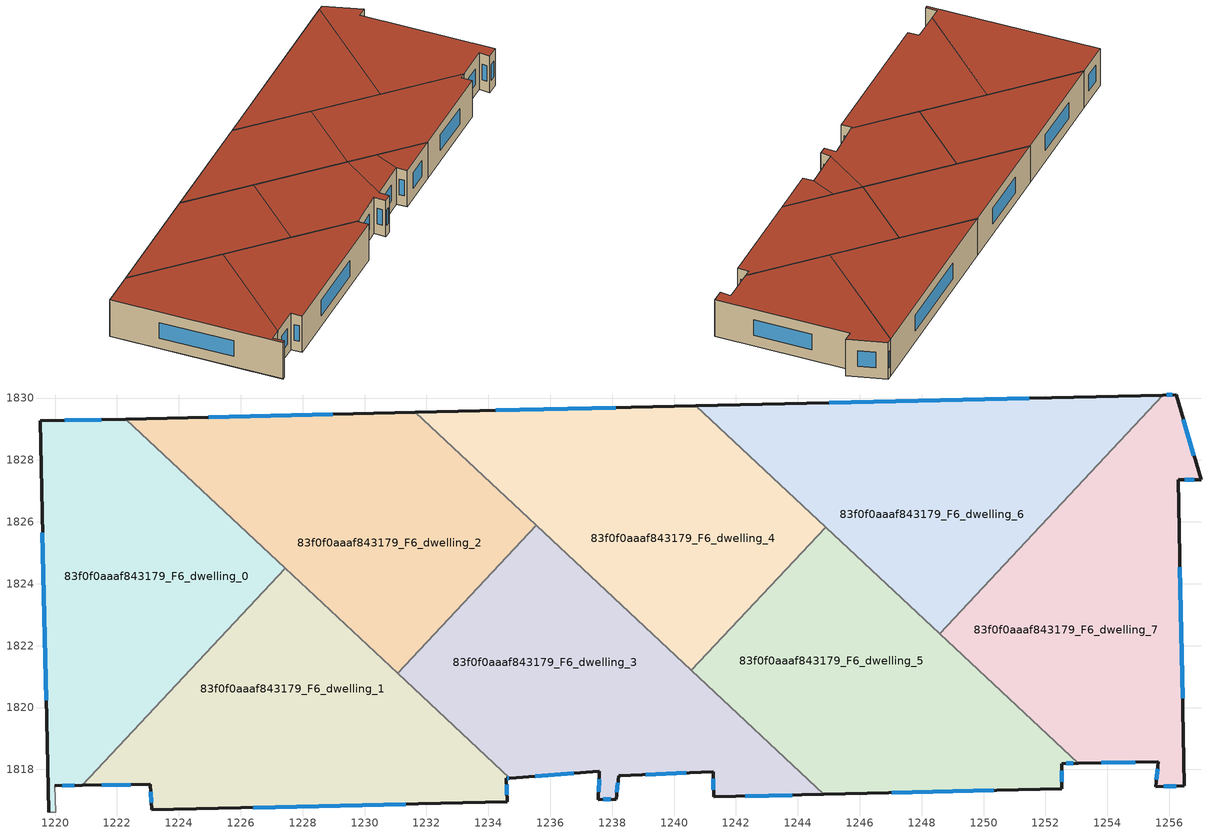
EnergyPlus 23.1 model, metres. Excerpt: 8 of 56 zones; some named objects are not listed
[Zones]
83f0f0aaaf843179_F6_dwelling_0
 floor to 83f0f0aaaf843179_F5_dwelling_0 (EU_floor_Construction): 1227.44,1824.51 1220.87,1817.49 1219.98,1817.48 1220.02,1816.62 1219.79,1816.62 1219.51,1829.26 1222.29,1829.32 z18
 wall outside (EU_wall_Construction): 1222.29,1829.32 1219.52,1829.26 1219.79,1816.62 / 1219.98,1817.48 1220.87,1817.49 z18:21
 wall adiabatic (EU_wall_Construction): 1219.79,1816.62 1220.03,1816.62 1219.98,1817.48 z18:21
 wall to 83f0f0aaaf843179_F6_dwelling_1 (EU_wall_Construction): 1220.87,1817.49 1227.44,1824.51 z18:21
 wall to 83f0f0aaaf843179_F6_dwelling_2 (EU_wall_Construction): 1227.44,1824.51 1222.29,1829.32 z18:21
 window (EU_Window_Construction): 1219.59,1825.65 1219.71,1820.23 / 1221.49,1829.3 1220.31,1829.28 / 1220.24,1817.48 1220.62,1817.49 z18.86:20.14
 roof outside (EU_roof_Construction): 1220.87,1817.49 1227.44,1824.51 1222.29,1829.32 1219.52,1829.26 1219.79,1816.62 1220.03,1816.62 1219.98,1817.48 z21
83f0f0aaaf843179_F6_dwelling_1
 floor to 83f0f0aaaf843179_F5_dwelling_1 (EU_floor_Construction): 1234.69,1817.72 1234.59,1817.72 1234.61,1816.96 1223.12,1816.69 1223.08,1817.52 1220.87,1817.49 1227.44,1824.51 z18
 wall outside (EU_wall_Construction): 1220.87,1817.49 1223.09,1817.52 1223.12,1816.69 1234.61,1816.96 1234.59,1817.72 1234.69,1817.72 z18:21
 wall to 83f0f0aaaf843179_F6_dwelling_3 (EU_wall_Construction): 1234.69,1817.72 1231.08,1821.1 z18:21
 wall to 83f0f0aaaf843179_F6_dwelling_2 (EU_wall_Construction): 1231.08,1821.1 1227.44,1824.51 z18:21
 window (EU_Window_Construction): 1221.51,1817.5 1222.45,1817.51 / 1234.62,1817.72 1234.66,1817.72 / 1234.6,1817.18 1234.59,1817.5 / 1226.41,1816.77 1231.33,1816.88 / 1223.1,1817.28 1223.11,1816.93 z18.86:20.14
 roof outside (EU_roof_Construction): 1234.61,1816.96 1234.59,1817.72 1234.69,1817.72 1227.44,1824.51 1220.87,1817.49 1223.09,1817.52 1223.12,1816.69 z21
83f0f0aaaf843179_F6_dwelling_2
 floor to 83f0f0aaaf843179_F5_dwelling_2 (EU_floor_Construction): 1235.55,1825.89 1231.08,1821.1 1222.29,1829.32 1231.64,1829.54 z18
 wall outside (EU_wall_Construction): 1231.64,1829.54 1222.29,1829.32 z18:21
 wall to 83f0f0aaaf843179_F6_dwelling_3 (EU_wall_Construction): 1231.08,1821.1 1235.55,1825.89 z18:21
 wall to 83f0f0aaaf843179_F6_dwelling_4 (EU_wall_Construction): 1235.55,1825.89 1231.64,1829.54 z18:21
 window (EU_Window_Construction): 1228.97,1829.48 1224.96,1829.38 z18.86:20.14
 roof outside (EU_roof_Construction): 1231.08,1821.1 1235.55,1825.89 1231.64,1829.54 1222.29,1829.32 z21
83f0f0aaaf843179_F6_dwelling_3
 floor to 83f0f0aaaf843179_F5_dwelling_3 (EU_floor_Construction): 1240.56,1821.2 1238.21,1817.79 1238.13,1817.04 1237.55,1817.03 1237.59,1817.94 1234.69,1817.72 1231.08,1821.1 1235.55,1825.89 z18; 1240.56,1821.2 1241.26,1817.92 1238.21,1817.79 z18; 1244.84,1817.2 1241.28,1817.12 1241.26,1817.92 1242.1,1819.76 z18; 1242.1,1819.76 1241.26,1817.92 1240.56,1821.2 z18
 wall outside (EU_wall_Construction): 1234.69,1817.72 1237.59,1817.94 1237.55,1817.03 1238.13,1817.04 1238.21,1817.79 1241.26,1817.92 1241.28,1817.12 1244.84,1817.2 z18:21
 wall to 83f0f0aaaf843179_F6_dwelling_5 (EU_wall_Construction): 1244.84,1817.2 1240.56,1821.2 z18:21
 wall to 83f0f0aaaf843179_F6_dwelling_4 (EU_wall_Construction): 1240.56,1821.2 1235.55,1825.89 z18:21
 window (EU_Window_Construction): 1238.15,1817.26 1238.19,1817.58 / 1237.71,1817.03 1237.96,1817.04 / 1237.58,1817.68 1237.56,1817.29 / 1235.52,1817.79 1236.76,1817.88 / 1242.3,1817.14 1243.83,1817.17 / 1241.27,1817.69 1241.27,1817.35 / 1239.08,1817.83 1240.39,1817.89 z18.86:20.14
 roof outside (EU_roof_Construction): 1238.13,1817.04 1238.21,1817.79 1240.56,1821.2 1235.55,1825.89 1231.08,1821.1 1234.69,1817.72 1237.59,1817.94 1237.55,1817.03 z21; 1241.26,1817.92 1242.1,1819.76 1240.56,1821.2 1238.21,1817.79 z21; 1244.84,1817.2 1242.1,1819.76 1241.26,1817.92 1241.28,1817.12 z21
83f0f0aaaf843179_F6_dwelling_4
 floor to 83f0f0aaaf843179_F5_dwelling_4 (EU_floor_Construction): 1244.89,1825.83 1240.56,1821.2 1231.64,1829.54 1240.7,1829.75 z18
 wall outside (EU_wall_Construction): 1240.71,1829.75 1231.64,1829.54 z18:21
 wall to 83f0f0aaaf843179_F6_dwelling_5 (EU_wall_Construction): 1240.56,1821.2 1244.9,1825.83 z18:21
 wall to 83f0f0aaaf843179_F6_dwelling_6 (EU_wall_Construction): 1244.9,1825.83 1240.71,1829.75 z18:21
 window (EU_Window_Construction): 1238.12,1829.69 1234.23,1829.6 z18.86:20.14
 roof outside (EU_roof_Construction): 1240.56,1821.2 1244.89,1825.83 1240.7,1829.75 1231.64,1829.54 z21
83f0f0aaaf843179_F6_dwelling_5
 floor to 83f0f0aaaf843179_F5_dwelling_5 (EU_floor_Construction): 1248.58,1822.38 1252.53,1817.38 1244.84,1817.2 1240.56,1821.2 1244.89,1825.83 z18; 1253.06,1818.2 1252.52,1818.19 1252.53,1817.38 1248.58,1822.38 z18
 wall outside (EU_wall_Construction): 1244.84,1817.2 1252.53,1817.38 1252.52,1818.19 1253.06,1818.2 z18:21
 wall to 83f0f0aaaf843179_F6_dwelling_7 (EU_wall_Construction): 1253.06,1818.2 1248.58,1822.39 z18:21
 wall to 83f0f0aaaf843179_F6_dwelling_6 (EU_wall_Construction): 1248.58,1822.39 1244.89,1825.83 z18:21
 window (EU_Window_Construction): 1252.67,1818.19 1252.9,1818.2 / 1252.53,1817.61 1252.52,1817.96 / 1247.04,1817.25 1250.33,1817.33 z18.86:20.14
 roof outside (EU_roof_Construction): 1252.53,1817.38 1252.52,1818.19 1253.06,1818.2 1244.89,1825.83 1240.56,1821.2 1244.84,1817.2 z21
83f0f0aaaf843179_F6_dwelling_6
 floor to 83f0f0aaaf843179_F5_dwelling_6 (EU_floor_Construction): 1255.79,1830.1 1248.58,1822.39 1240.7,1829.75 z18
 wall outside (EU_wall_Construction): 1255.79,1830.1 1240.71,1829.75 z18:21
 wall to 83f0f0aaaf843179_F6_dwelling_7 (EU_wall_Construction): 1248.58,1822.39 1255.79,1830.1 z18:21
 window (EU_Window_Construction): 1251.48,1830 1245.02,1829.85 z18.86:20.14
 roof outside (EU_roof_Construction): 1248.58,1822.39 1255.79,1830.1 1240.7,1829.75 z21
83f0f0aaaf843179_F6_dwelling_7
 floor to 83f0f0aaaf843179_F5_dwelling_7 (EU_floor_Construction): 1256.23,1830.11 1257.03,1827.35 1256.29,1827.36 1256.49,1817.47 1255.56,1817.45 1255.65,1818.25 1253.06,1818.2 1248.58,1822.39 1255.79,1830.1 z18
 wall outside (EU_wall_Construction): 1253.06,1818.2 1255.65,1818.25 1255.56,1817.45 1256.49,1817.47 1256.29,1827.36 1257.03,1827.35 1256.23,1830.11 1255.79,1830.1 z18:21
 window (EU_Window_Construction): 1255.83,1817.45 1256.23,1817.46 / 1255.62,1818.02 1255.59,1817.67 / 1253.8,1818.21 1254.91,1818.23 / 1256.1,1830.11 1255.92,1830.1 / 1256.8,1828.14 1256.46,1829.32 / 1256.5,1827.36 1256.82,1827.36 / 1256.43,1820.29 1256.35,1824.53 z18.86:20.14
 roof outside (EU_roof_Construction): 1256.49,1817.47 1256.29,1827.36 1257.03,1827.35 1256.23,1830.11 1255.79,1830.1 1248.58,1822.39 1253.06,1818.2 1255.65,1818.25 1255.56,1817.45 z21
[Building]
EU S2 Campaign: North Axis=0; Terrain=City; Solar Distribution=FullExterior
[Site:Location]
Helsinki-Vantaa.AP: Latitude=60.317; Longitude=24.963; Time Zone=2; Elevation=54.6
[SizingPeriod:WeatherFileDays]
AnnualSizingPeriod: Begin Month=1; Begin Day of Month=1; End Month=12; End Day of Month=31; Day of Week for Start Day=Monday; Use Weather File Daylight Saving Period=No; Use Weather File Rain and Snow Indicators=No
[MATERIAL]
EU_InternalMass_Material: Roughness=MediumRough; Thickness=0.1; Conductivity=1; Density=1800; Specific Heat=900; Thermal Absorptance=0.9; Solar Absorptance=0.7; Visible Absorptance=0.7
[MATERIAL:NOMASS] Roughness=MediumRough; Thermal Absorptance=0.9; Solar Absorptance=0.7; Visible Absorptance=0.7
Name | Thermal Resistance
EU_wall_NoMass | 1.10183
EU_roof_NoMass; EU_floor_NoMass | 1.70606
[WINDOWMATERIAL:SIMPLEGLAZINGSYSTEM]
EU_Window_SimpleGlazing: UFactor=3.11035; Solar Heat Gain Coefficient=0.8; Visible Transmittance=0.8
[CONSTRUCTION]
EU_wall_Construction: EU_wall_NoMass
EU_roof_Construction: EU_roof_NoMass
EU_floor_Construction: EU_floor_NoMass
EU_Window_Construction: EU_Window_SimpleGlazing
EU_InternalMass_Construction: EU_InternalMass_Material
[ZONE] Type=1; Multiplier=1; Ceiling Height=autocalculate; Floor Area=autocalculate; Part of Total Floor Area=Yes
Name | Volume
83f0f0aaaf843179_F6_dwelling_0 | 170.732
83f0f0aaaf843179_F6_dwelling_1 | 170.725
83f0f0aaaf843179_F6_dwelling_2 | 170.739
83f0f0aaaf843179_F6_dwelling_3 | 170.73
83f0f0aaaf843179_F6_dwelling_4 | 170.722
83f0f0aaaf843179_F6_dwelling_5 | 170.729
83f0f0aaaf843179_F6_dwelling_6 | 170.741
83f0f0aaaf843179_F6_dwelling_7 | 170.744
[INTERNALMASS] Construction=EU_InternalMass_Construction
Name | Zone or ZoneList | Surface Area
83f0f0aaaf843179_F6_dwelling_0_EU_InternalMass | 83f0f0aaaf843179_F6_dwelling_0 | 56.9128
83f0f0aaaf843179_F6_dwelling_1_EU_InternalMass | 83f0f0aaaf843179_F6_dwelling_1 | 56.9133
83f0f0aaaf843179_F6_dwelling_2_EU_InternalMass | 83f0f0aaaf843179_F6_dwelling_2 | 56.9131
83f0f0aaaf843179_F6_dwelling_3_EU_InternalMass | 83f0f0aaaf843179_F6_dwelling_3 | 56.9115
83f0f0aaaf843179_F6_dwelling_4_EU_InternalMass | 83f0f0aaaf843179_F6_dwelling_4 | 56.9126
83f0f0aaaf843179_F6_dwelling_5_EU_InternalMass | 83f0f0aaaf843179_F6_dwelling_5 | 56.9105
83f0f0aaaf843179_F6_dwelling_6_EU_InternalMass | 83f0f0aaaf843179_F6_dwelling_6 | 56.9153
83f0f0aaaf843179_F6_dwelling_7_EU_InternalMass | 83f0f0aaaf843179_F6_dwelling_7 | 56.9147
[OTHEREQUIPMENT] Fuel Type=Electricity; Design Level Calculation Method=Watts/Area; Power per Zone Floor Area=1; Fraction Latent=0; Fraction Radiant=0; Fraction Lost=0; Carbon Dioxide Generation Rate=0; EndUse Subcategory=EU_Step8_InternalGains
Name | Zone or ZoneList or Space or SpaceList | Schedule
EU_Step8_InternalGain_83f0f0aaaf843179_F6_dwelling_0_f000 | 83f0f0aaaf843179_F6_dwelling_0 | EU_Step8_GainSchedule_83f0f0aaaf843179_F6_dwelling_0_f000
EU_Step8_InternalGain_83f0f0aaaf843179_F6_dwelling_1_f000 | 83f0f0aaaf843179_F6_dwelling_1 | EU_Step8_GainSchedule_83f0f0aaaf843179_F6_dwelling_1_f000
EU_Step8_InternalGain_83f0f0aaaf843179_F6_dwelling_2_f000 | 83f0f0aaaf843179_F6_dwelling_2 | EU_Step8_GainSchedule_83f0f0aaaf843179_F6_dwelling_2_f000
EU_Step8_InternalGain_83f0f0aaaf843179_F6_dwelling_3_f000 | 83f0f0aaaf843179_F6_dwelling_3 | EU_Step8_GainSchedule_83f0f0aaaf843179_F6_dwelling_3_f000
EU_Step8_InternalGain_83f0f0aaaf843179_F6_dwelling_4_f000 | 83f0f0aaaf843179_F6_dwelling_4 | EU_Step8_GainSchedule_83f0f0aaaf843179_F6_dwelling_4_f000
EU_Step8_InternalGain_83f0f0aaaf843179_F6_dwelling_5_f000 | 83f0f0aaaf843179_F6_dwelling_5 | EU_Step8_GainSchedule_83f0f0aaaf843179_F6_dwelling_5_f000
EU_Step8_InternalGain_83f0f0aaaf843179_F6_dwelling_6_f000 | 83f0f0aaaf843179_F6_dwelling_6 | EU_Step8_GainSchedule_83f0f0aaaf843179_F6_dwelling_6_f000
EU_Step8_InternalGain_83f0f0aaaf843179_F6_dwelling_7_f000 | 83f0f0aaaf843179_F6_dwelling_7 | EU_Step8_GainSchedule_83f0f0aaaf843179_F6_dwelling_7_f000
[ZONEVENTILATION:DESIGNFLOWRATE] Schedule=EU_AlwaysOn; Design Flow Rate Calculation Method=AirChanges/Hour; Air Changes per Hour=0.756316; Ventilation Type=Natural; Fan Pressure Rise=0; Fan Total Efficiency=1; Constant Term Coefficient=1; Temperature Term Coefficient=0; Velocity Term Coefficient=0; Velocity Squared Term Coefficient=0; Minimum Indoor Temperature=-100; Maximum Indoor Temperature=100; Delta Temperature=-100; Minimum Outdoor Temperature=-100; Maximum Outdoor Temperature=100; Maximum Wind Speed=40
Name | Zone or ZoneList or Space or SpaceList
EU_ConstantAir_83f0f0aaaf843179_F6_dwelling_0 | 83f0f0aaaf843179_F6_dwelling_0
EU_ConstantAir_83f0f0aaaf843179_F6_dwelling_1 | 83f0f0aaaf843179_F6_dwelling_1
EU_ConstantAir_83f0f0aaaf843179_F6_dwelling_2 | 83f0f0aaaf843179_F6_dwelling_2
EU_ConstantAir_83f0f0aaaf843179_F6_dwelling_3 | 83f0f0aaaf843179_F6_dwelling_3
EU_ConstantAir_83f0f0aaaf843179_F6_dwelling_4 | 83f0f0aaaf843179_F6_dwelling_4
EU_ConstantAir_83f0f0aaaf843179_F6_dwelling_5 | 83f0f0aaaf843179_F6_dwelling_5
EU_ConstantAir_83f0f0aaaf843179_F6_dwelling_6 | 83f0f0aaaf843179_F6_dwelling_6
EU_ConstantAir_83f0f0aaaf843179_F6_dwelling_7 | 83f0f0aaaf843179_F6_dwelling_7
[HVACTEMPLATE:ZONE:IDEALLOADSAIRSYSTEM] System Availability Schedule=EU_AlwaysOn; Maximum Heating Supply Air Temperature=50; Minimum Cooling Supply Air Temperature=13; Maximum Heating Supply Air Humidity Ratio=0.0156; Minimum Cooling Supply Air Humidity Ratio=0.0077; Heating Limit=NoLimit; Cooling Limit=NoLimit; Heating Availability Schedule=EU_AlwaysOn; Cooling Availability Schedule=EU_CoolingOff; Dehumidification Control Type=ConstantSensibleHeatRatio; Cooling Sensible Heat Ratio=0.7; Dehumidification Setpoint=60; Humidification Control Type=None; Humidification Setpoint=30; Outdoor Air Method=None; Outdoor Air Flow Rate per Person=0.00944; Outdoor Air Flow Rate per Zone Floor Area=0; Outdoor Air Flow Rate per Zone=0; Demand Controlled Ventilation Type=None; Outdoor Air Economizer Type=NoEconomizer; Heat Recovery Type=None; Sensible Heat Recovery Effectiveness=0.7; Latent Heat Recovery Effectiveness=0.65
Name | Template Thermostat
83f0f0aaaf843179_F6_dwelling_0 | EU_HeatOnly_83f0f0aaaf843179_F6_dwelling_0
83f0f0aaaf843179_F6_dwelling_1 | EU_HeatOnly_83f0f0aaaf843179_F6_dwelling_1
83f0f0aaaf843179_F6_dwelling_2 | EU_HeatOnly_83f0f0aaaf843179_F6_dwelling_2
83f0f0aaaf843179_F6_dwelling_3 | EU_HeatOnly_83f0f0aaaf843179_F6_dwelling_3
83f0f0aaaf843179_F6_dwelling_4 | EU_HeatOnly_83f0f0aaaf843179_F6_dwelling_4
83f0f0aaaf843179_F6_dwelling_5 | EU_HeatOnly_83f0f0aaaf843179_F6_dwelling_5
83f0f0aaaf843179_F6_dwelling_6 | EU_HeatOnly_83f0f0aaaf843179_F6_dwelling_6
83f0f0aaaf843179_F6_dwelling_7 | EU_HeatOnly_83f0f0aaaf843179_F6_dwelling_7
[SIZING:ZONE] Zone Cooling Design Supply Air Temperature Input Method=SupplyAirTemperature; Zone Cooling Design Supply Air Temperature=13; Zone Heating Design Supply Air Temperature Input Method=SupplyAirTemperature; Zone Heating Design Supply Air Temperature=50; Zone Cooling Design Supply Air Humidity Ratio=0.008; Zone Heating Design Supply Air Humidity Ratio=0.008; Cooling Design Air Flow Method=DesignDay; Cooling Design Air Flow Rate=0; Cooling Minimum Air Flow per Zone Floor Area=0.000762; Cooling Minimum Air Flow=0; Cooling Minimum Air Flow Fraction=0.2; Heating Design Air Flow Method=DesignDay; Heating Design Air Flow Rate=0; Heating Maximum Air Flow per Zone Floor Area=0.002032; Heating Maximum Air Flow=0.141576; Heating Maximum Air Flow Fraction=0.3; Account for Dedicated Outdoor Air System=No; Dedicated Outdoor Air System Control Strategy=NeutralSupplyAir; Dedicated Outdoor Air Low Setpoint Temperature for Design=autosize; Dedicated Outdoor Air High Setpoint Temperature for Design=autosize; Zone Load Sizing Method=Sensible Load Only No Latent Load; Zone Latent Cooling Design Supply Air Humidity Ratio Input Method=HumidityRatioDifference; Zone Cooling Design Supply Air Humidity Ratio Difference=0.005; Zone Latent Heating Design Supply Air Humidity Ratio Input Method=HumidityRatioDifference; Zone Humidification Design Supply Air Humidity Ratio Difference=0.005
83f0f0aaaf843179_F6_dwelling_0; 83f0f0aaaf843179_F6_dwelling_1; 83f0f0aaaf843179_F6_dwelling_2; 83f0f0aaaf843179_F6_dwelling_3; 83f0f0aaaf843179_F6_dwelling_4; 83f0f0aaaf843179_F6_dwelling_5; 83f0f0aaaf843179_F6_dwelling_6; 83f0f0aaaf843179_F6_dwelling_7
[SCHEDULE:CONSTANT]
Name | Hourly Value
EU_AlwaysOn | 1
EU_CoolingOff | 0
[SCHEDULE:FILE] Column Number=1; Rows to Skip at Top=0; Number of Hours of Data=8760; Column Separator=Comma; Interpolate to Timestep=No; Minutes per Item=60; Adjust Schedule for Daylight Savings=Yes
Name | File
EU_Step8_GainSchedule_83f0f0aaaf843179_F6_dwelling_0_f000 | ../../schedules/83f0f0aaaf843179/83f0f0aaaf843179_F6_dwelling_0_f000_gain.csv
EU_Step8_GainSchedule_83f0f0aaaf843179_F6_dwelling_1_f000 | ../../schedules/83f0f0aaaf843179/83f0f0aaaf843179_F6_dwelling_1_f000_gain.csv
EU_Step8_GainSchedule_83f0f0aaaf843179_F6_dwelling_2_f000 | ../../schedules/83f0f0aaaf843179/83f0f0aaaf843179_F6_dwelling_2_f000_gain.csv
EU_Step8_GainSchedule_83f0f0aaaf843179_F6_dwelling_3_f000 | ../../schedules/83f0f0aaaf843179/83f0f0aaaf843179_F6_dwelling_3_f000_gain.csv
EU_Step8_GainSchedule_83f0f0aaaf843179_F6_dwelling_4_f000 | ../../schedules/83f0f0aaaf843179/83f0f0aaaf843179_F6_dwelling_4_f000_gain.csv
EU_Step8_GainSchedule_83f0f0aaaf843179_F6_dwelling_5_f000 | ../../schedules/83f0f0aaaf843179/83f0f0aaaf843179_F6_dwelling_5_f000_gain.csv
EU_Step8_GainSchedule_83f0f0aaaf843179_F6_dwelling_6_f000 | ../../schedules/83f0f0aaaf843179/83f0f0aaaf843179_F6_dwelling_6_f000_gain.csv
EU_Step8_GainSchedule_83f0f0aaaf843179_F6_dwelling_7_f000 | ../../schedules/83f0f0aaaf843179/83f0f0aaaf843179_F6_dwelling_7_f000_gain.csv
